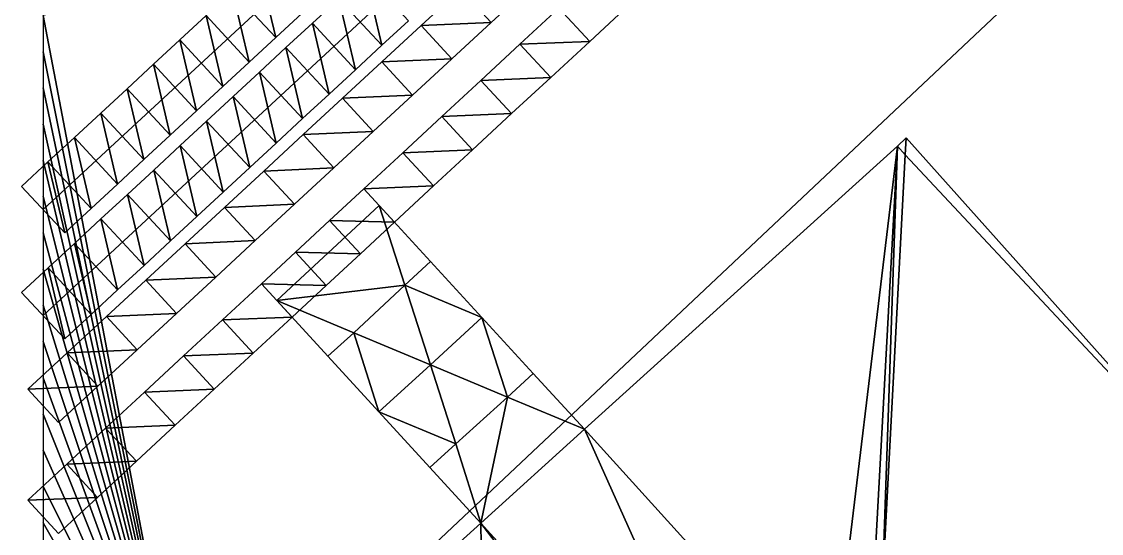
# Model space of a CAD drawing. Header units: metres. Extents: x -1103 to 901, y -902 to 905.
# Drawn here: x -1101.2 to -1041.6, y -602.6 to -574.3 of the extents above; entities that cross this region are included whole.
import ezdxf

# ---------------------------------------------------------------- set-up
doc = ezdxf.new("R2010")
doc.units = ezdxf.units.M
for name, color, linetype in [('OSM_BRIDGES', 6, 'CONTINUOUS'), ('OSM_BUILDING_FOOTPRINTS', 7, 'CONTINUOUS'), ('OSM_BUILDING_ROOFS', 1, 'CONTINUOUS'), ('OSM_BUILDING_WALLS', 8, 'CONTINUOUS'), ('OSM_PLATFORMS', 40, 'CONTINUOUS'), ('OSM_PLAZA', 41, 'CONTINUOUS'), ('OSM_RAIL_AXES', 6, 'CONTINUOUS'), ('OSM_RAIL_SURFACE', 7, 'CONTINUOUS'), ('OSM_TERRAIN', 3, 'CONTINUOUS')]:
    doc.layers.add(name, color=color, linetype=linetype)

msp = doc.modelspace()

# ---------------------------------------------------------------- linework, layer by layer
at = {"layer": 'OSM_BRIDGES'}
for points in [[(-1088.09, -571.305, 11.26), (-1087.168, -575.22, 11.256), (-1089.545, -572.652, 11.256)], [(-1088.09, -571.305, 11.26), (-1085.712, -573.873, 11.26), (-1087.168, -575.22, 11.256)], [(-1082.224, -571.722, 11.259), (-1081.305, -575.641, 11.254), (-1083.683, -573.073, 11.254)], [(-1082.224, -571.722, 11.259), (-1079.846, -574.289, 11.259), (-1081.305, -575.641, 11.254)], [(-1089.545, -572.652, 11.256), (-1088.623, -576.568, 11.252), (-1091.001, -574, 11.252)], [(-1089.545, -572.652, 11.256), (-1087.168, -575.22, 11.256), (-1088.623, -576.568, 11.252)], [(-1083.683, -573.073, 12.354), (-1083.683, -573.073, 11.254), (-1085.142, -574.424, 11.248)], [(-1083.683, -573.073, 12.354), (-1085.142, -574.424, 11.248), (-1085.142, -574.424, 12.348)], [(-1083.683, -573.073, 11.254), (-1082.764, -576.992, 11.248), (-1085.142, -574.424, 11.248)], [(-1083.683, -573.073, 11.254), (-1081.305, -575.641, 11.254), (-1082.764, -576.992, 11.248)], [(-1091.001, -574, 12.352), (-1091.001, -574, 11.252), (-1092.456, -575.348, 11.248)], [(-1091.001, -574, 12.352), (-1092.456, -575.348, 11.248), (-1092.456, -575.348, 12.348)], [(-1091.001, -574, 11.252), (-1090.078, -577.916, 11.248), (-1092.456, -575.348, 11.248)], [(-1091.001, -574, 11.252), (-1088.623, -576.568, 11.252), (-1090.078, -577.916, 11.248)], [(-1085.712, -573.873, 12.36), (-1087.168, -575.22, 12.356), (-1087.168, -575.22, 11.256)], [(-1085.712, -573.873, 12.36), (-1087.168, -575.22, 11.256), (-1085.712, -573.873, 11.26)], [(-1079.846, -574.289, 12.359), (-1081.305, -575.641, 12.354), (-1081.305, -575.641, 11.254)], [(-1079.846, -574.289, 12.359), (-1081.305, -575.641, 11.254), (-1079.846, -574.289, 11.259)], [(-1085.142, -574.424, 12.348), (-1085.142, -574.424, 11.248), (-1086.601, -575.775, 11.243)], [(-1085.142, -574.424, 12.348), (-1086.601, -575.775, 11.243), (-1086.601, -575.775, 12.343)], [(-1085.142, -574.424, 11.248), (-1084.223, -578.343, 11.243), (-1086.601, -575.775, 11.243)], [(-1085.142, -574.424, 11.248), (-1082.764, -576.992, 11.248), (-1084.223, -578.343, 11.243)], [(-1092.456, -575.348, 12.348), (-1092.456, -575.348, 11.248), (-1093.912, -576.695, 11.243)], [(-1092.456, -575.348, 12.348), (-1093.912, -576.695, 11.243), (-1093.912, -576.695, 12.343)], [(-1092.456, -575.348, 11.248), (-1091.534, -579.263, 11.243), (-1093.912, -576.695, 11.243)], [(-1092.456, -575.348, 11.248), (-1090.078, -577.916, 11.248), (-1091.534, -579.263, 11.243)], [(-1087.168, -575.22, 12.356), (-1088.623, -576.568, 12.352), (-1088.623, -576.568, 11.252)], [(-1087.168, -575.22, 12.356), (-1088.623, -576.568, 11.252), (-1087.168, -575.22, 11.256)], [(-1086.601, -575.775, 12.343), (-1086.601, -575.775, 11.243), (-1088.06, -577.126, 11.237)], [(-1086.601, -575.775, 12.343), (-1088.06, -577.126, 11.237), (-1088.06, -577.126, 12.337)], [(-1086.601, -575.775, 11.243), (-1085.681, -579.694, 11.237), (-1088.06, -577.126, 11.237)], [(-1086.601, -575.775, 11.243), (-1084.223, -578.343, 11.243), (-1085.681, -579.694, 11.237)], [(-1081.305, -575.641, 12.354), (-1082.764, -576.992, 12.348), (-1082.764, -576.992, 11.248)], [(-1081.305, -575.641, 12.354), (-1082.764, -576.992, 11.248), (-1081.305, -575.641, 11.254)], [(-1093.912, -576.695, 12.343), (-1093.912, -576.695, 11.243), (-1095.367, -578.043, 11.239)], [(-1093.912, -576.695, 12.343), (-1095.367, -578.043, 11.239), (-1095.367, -578.043, 12.339)], [(-1093.912, -576.695, 11.243), (-1092.989, -580.611, 11.239), (-1095.367, -578.043, 11.239)], [(-1093.912, -576.695, 11.243), (-1091.534, -579.263, 11.243), (-1092.989, -580.611, 11.239)], [(-1088.623, -576.568, 12.352), (-1090.078, -577.916, 12.348), (-1090.078, -577.916, 11.248)], [(-1088.623, -576.568, 12.352), (-1090.078, -577.916, 11.248), (-1088.623, -576.568, 11.252)], [(-1088.06, -577.126, 12.337), (-1088.06, -577.126, 11.237), (-1089.519, -578.477, 11.232)], [(-1088.06, -577.126, 12.337), (-1089.519, -578.477, 11.232), (-1089.519, -578.477, 12.332)], [(-1088.06, -577.126, 11.237), (-1087.14, -581.045, 11.232), (-1089.519, -578.477, 11.232)], [(-1088.06, -577.126, 11.237), (-1085.681, -579.694, 11.237), (-1087.14, -581.045, 11.232)], [(-1082.764, -576.992, 12.348), (-1084.223, -578.343, 12.343), (-1084.223, -578.343, 11.243)], [(-1082.764, -576.992, 12.348), (-1084.223, -578.343, 11.243), (-1082.764, -576.992, 11.248)], [(-1090.078, -577.916, 12.348), (-1091.534, -579.263, 12.343), (-1091.534, -579.263, 11.243)], [(-1090.078, -577.916, 12.348), (-1091.534, -579.263, 11.243), (-1090.078, -577.916, 11.248)], [(-1095.367, -578.043, 12.339), (-1095.367, -578.043, 11.239), (-1096.823, -579.391, 11.235)], [(-1095.367, -578.043, 12.339), (-1096.823, -579.391, 11.235), (-1096.823, -579.391, 12.335)], [(-1095.367, -578.043, 11.239), (-1094.445, -581.959, 11.235), (-1096.823, -579.391, 11.235)], [(-1095.367, -578.043, 11.239), (-1092.989, -580.611, 11.239), (-1094.445, -581.959, 11.235)], [(-1089.519, -578.477, 12.332), (-1089.519, -578.477, 11.232), (-1090.977, -579.828, 11.227)], [(-1089.519, -578.477, 12.332), (-1090.977, -579.828, 11.227), (-1090.977, -579.828, 12.327)], [(-1089.519, -578.477, 11.232), (-1088.599, -582.396, 11.227), (-1090.977, -579.828, 11.227)], [(-1089.519, -578.477, 11.232), (-1087.14, -581.045, 11.232), (-1088.599, -582.396, 11.227)], [(-1084.223, -578.343, 12.343), (-1085.681, -579.694, 12.337), (-1085.681, -579.694, 11.237)], [(-1084.223, -578.343, 12.343), (-1085.681, -579.694, 11.237), (-1084.223, -578.343, 11.243)], [(-1096.823, -579.391, 12.335), (-1096.823, -579.391, 11.235), (-1098.278, -580.738, 11.231)], [(-1096.823, -579.391, 12.335), (-1098.278, -580.738, 11.231), (-1098.278, -580.738, 12.331)], [(-1096.823, -579.391, 11.235), (-1095.9, -583.306, 11.231), (-1098.278, -580.738, 11.231)], [(-1096.823, -579.391, 11.235), (-1094.445, -581.959, 11.235), (-1095.9, -583.306, 11.231)], [(-1091.534, -579.263, 12.343), (-1092.989, -580.611, 12.339), (-1092.989, -580.611, 11.239)], [(-1091.534, -579.263, 12.343), (-1092.989, -580.611, 11.239), (-1091.534, -579.263, 11.243)], [(-1085.681, -579.694, 12.337), (-1087.14, -581.045, 12.332), (-1087.14, -581.045, 11.232)], [(-1085.681, -579.694, 12.337), (-1087.14, -581.045, 11.232), (-1085.681, -579.694, 11.237)], [(-1090.977, -579.828, 12.327), (-1090.977, -579.828, 11.227), (-1092.436, -581.179, 11.221)], [(-1090.977, -579.828, 12.327), (-1092.436, -581.179, 11.221), (-1092.436, -581.179, 12.321)], [(-1090.977, -579.828, 11.227), (-1090.058, -583.747, 11.221), (-1092.436, -581.179, 11.221)], [(-1090.977, -579.828, 11.227), (-1088.599, -582.396, 11.227), (-1090.058, -583.747, 11.221)], [(-1098.278, -580.738, 12.331), (-1098.278, -580.738, 11.231), (-1099.734, -582.086, 11.226)], [(-1098.278, -580.738, 12.331), (-1099.734, -582.086, 11.226), (-1099.734, -582.086, 12.326)], [(-1098.278, -580.738, 11.231), (-1097.356, -584.654, 11.226), (-1099.734, -582.086, 11.226)], [(-1098.278, -580.738, 11.231), (-1095.9, -583.306, 11.231), (-1097.356, -584.654, 11.226)], [(-1092.989, -580.611, 12.339), (-1094.445, -581.959, 12.335), (-1094.445, -581.959, 11.235)], [(-1092.989, -580.611, 12.339), (-1094.445, -581.959, 11.235), (-1092.989, -580.611, 11.239)], [(-1092.436, -581.179, 12.321), (-1092.436, -581.179, 11.221), (-1093.895, -582.53, 11.216)], [(-1092.436, -581.179, 12.321), (-1093.895, -582.53, 11.216), (-1093.895, -582.53, 12.316)], [(-1092.436, -581.179, 11.221), (-1091.517, -585.098, 11.216), (-1093.895, -582.53, 11.216)], [(-1092.436, -581.179, 11.221), (-1090.058, -583.747, 11.221), (-1091.517, -585.098, 11.216)], [(-1087.14, -581.045, 12.332), (-1088.599, -582.396, 12.327), (-1088.599, -582.396, 11.227)], [(-1087.14, -581.045, 12.332), (-1088.599, -582.396, 11.227), (-1087.14, -581.045, 11.232)], [(-1099.734, -582.086, 12.326), (-1099.734, -582.086, 11.226), (-1101.189, -583.434, 11.222)], [(-1099.734, -582.086, 12.326), (-1101.189, -583.434, 11.222), (-1101.189, -583.434, 12.322)], [(-1099.734, -582.086, 11.226), (-1098.811, -586.002, 11.222), (-1101.189, -583.434, 11.222)], [(-1099.734, -582.086, 11.226), (-1097.356, -584.654, 11.226), (-1098.811, -586.002, 11.222)], [(-1094.445, -581.959, 12.335), (-1095.9, -583.306, 12.331), (-1095.9, -583.306, 11.231)], [(-1094.445, -581.959, 12.335), (-1095.9, -583.306, 11.231), (-1094.445, -581.959, 11.235)], [(-1093.895, -582.53, 12.316), (-1093.895, -582.53, 11.216), (-1095.354, -583.881, 11.211)], [(-1093.895, -582.53, 12.316), (-1095.354, -583.881, 11.211), (-1095.354, -583.881, 12.311)], [(-1093.895, -582.53, 11.216), (-1092.976, -586.449, 11.211), (-1095.354, -583.881, 11.211)], [(-1093.895, -582.53, 11.216), (-1091.517, -585.098, 11.216), (-1092.976, -586.449, 11.211)], [(-1088.599, -582.396, 12.327), (-1090.058, -583.747, 12.321), (-1090.058, -583.747, 11.221)], [(-1088.599, -582.396, 12.327), (-1090.058, -583.747, 11.221), (-1088.599, -582.396, 11.227)], [(-1095.9, -583.306, 12.331), (-1097.356, -584.654, 12.326), (-1097.356, -584.654, 11.226)], [(-1095.9, -583.306, 12.331), (-1097.356, -584.654, 11.226), (-1095.9, -583.306, 11.231)], [(-1095.354, -583.881, 12.311), (-1095.354, -583.881, 11.211), (-1096.813, -585.233, 11.205)], [(-1095.354, -583.881, 12.311), (-1096.813, -585.233, 11.205), (-1096.813, -585.233, 12.305)], [(-1095.354, -583.881, 11.211), (-1094.434, -587.8, 11.205), (-1096.813, -585.233, 11.205)], [(-1095.354, -583.881, 11.211), (-1092.976, -586.449, 11.211), (-1094.434, -587.8, 11.205)], [(-1090.058, -583.747, 12.321), (-1091.517, -585.098, 12.316), (-1091.517, -585.098, 11.216)], [(-1090.058, -583.747, 12.321), (-1091.517, -585.098, 11.216), (-1090.058, -583.747, 11.221)], [(-1097.356, -584.654, 12.326), (-1098.811, -586.002, 12.322), (-1098.811, -586.002, 11.222)], [(-1097.356, -584.654, 12.326), (-1098.811, -586.002, 11.222), (-1097.356, -584.654, 11.226)], [(-1091.517, -585.098, 12.316), (-1092.976, -586.449, 12.311), (-1092.976, -586.449, 11.211)], [(-1091.517, -585.098, 12.316), (-1092.976, -586.449, 11.211), (-1091.517, -585.098, 11.216)], [(-1096.813, -585.233, 12.305), (-1096.813, -585.233, 11.205), (-1098.271, -586.584, 11.2)], [(-1096.813, -585.233, 12.305), (-1098.271, -586.584, 11.2), (-1098.271, -586.584, 12.3)], [(-1096.813, -585.233, 11.205), (-1095.893, -589.151, 11.2), (-1098.271, -586.584, 11.2)], [(-1096.813, -585.233, 11.205), (-1094.434, -587.8, 11.205), (-1095.893, -589.151, 11.2)], [(-1098.271, -586.584, 12.3), (-1098.271, -586.584, 11.2), (-1099.73, -587.935, 11.195)], [(-1098.271, -586.584, 12.3), (-1099.73, -587.935, 11.195), (-1099.73, -587.935, 12.295)], [(-1098.271, -586.584, 11.2), (-1097.352, -590.503, 11.195), (-1099.73, -587.935, 11.195)], [(-1098.271, -586.584, 11.2), (-1095.893, -589.151, 11.2), (-1097.352, -590.503, 11.195)], [(-1092.976, -586.449, 12.311), (-1094.434, -587.8, 12.305), (-1094.434, -587.8, 11.205)], [(-1092.976, -586.449, 12.311), (-1094.434, -587.8, 11.205), (-1092.976, -586.449, 11.211)], [(-1099.73, -587.935, 12.295), (-1099.73, -587.935, 11.195), (-1101.189, -589.286, 11.189)], [(-1099.73, -587.935, 12.295), (-1101.189, -589.286, 11.189), (-1101.189, -589.286, 12.289)], [(-1099.73, -587.935, 11.195), (-1098.811, -591.854, 11.189), (-1101.189, -589.286, 11.189)], [(-1099.73, -587.935, 11.195), (-1097.352, -590.503, 11.195), (-1098.811, -591.854, 11.189)], [(-1094.434, -587.8, 12.305), (-1095.893, -589.151, 12.3), (-1095.893, -589.151, 11.2)], [(-1094.434, -587.8, 12.305), (-1095.893, -589.151, 11.2), (-1094.434, -587.8, 11.205)], [(-1095.893, -589.151, 12.3), (-1097.352, -590.503, 12.295), (-1097.352, -590.503, 11.195)], [(-1095.893, -589.151, 12.3), (-1097.352, -590.503, 11.195), (-1095.893, -589.151, 11.2)], [(-1097.352, -590.503, 12.295), (-1098.811, -591.854, 12.289), (-1098.811, -591.854, 11.189)], [(-1097.352, -590.503, 12.295), (-1098.811, -591.854, 11.189), (-1097.352, -590.503, 11.195)]]:
    msp.add_3dface(points, dxfattribs=at)
at = {"layer": 'OSM_BUILDING_FOOTPRINTS'}
msp.add_polyline3d([(-1036.042, -632.385, 10.942), (-1036.33, -610.599, 10.942), (-1032.527, -602.968, 10.942), (-1052.38, -580.762, 10.942), (-1052.866, -581.205, 10.942), (-1070.132, -596.843, 10.942), (-1075.846, -602.018, 10.942), (-1100, -623.894, 10.942), (-1100, -668.084, 10.942), (-1099.577, -668.55, 10.942), (-1076.431, -669.091, 10.942)], close=True, dxfattribs=at)
at = {"layer": 'OSM_BUILDING_ROOFS'}
for points in [[(-1052.38, -580.762, 31.942), (-1052.866, -581.205, 31.942), (-1052.427, -581.688, 32.047)], [(-1052.427, -581.688, 32.047), (-1032.527, -602.968, 31.942), (-1052.38, -580.762, 31.942)], [(-1052.866, -581.205, 31.942), (-1070.132, -596.843, 31.942), (-1056.549, -611.84, 35.226)], [(-1052.866, -581.205, 31.942), (-1056.549, -611.84, 35.226), (-1054.228, -606.511, 34.838)], [(-1052.866, -581.205, 31.942), (-1054.228, -606.511, 34.838), (-1053.699, -605.813, 34.812)], [(-1052.866, -581.205, 31.942), (-1053.699, -605.813, 34.812), (-1052.427, -581.688, 32.047)], [(-1052.427, -581.688, 32.047), (-1053.699, -605.813, 34.812), (-1032.527, -602.968, 31.942)], [(-1070.132, -596.843, 31.942), (-1075.846, -602.018, 31.942), (-1059.927, -619.595, 35.791)], [(-1070.132, -596.843, 31.942), (-1059.927, -619.595, 35.791), (-1056.549, -611.84, 35.226)], [(-1075.846, -602.018, 31.942), (-1100, -623.894, 31.942), (-1075.36, -634.822, 35.942)], [(-1075.846, -602.018, 31.942), (-1075.36, -634.822, 35.942), (-1060.81, -621.621, 35.939)], [(-1075.846, -602.018, 31.942), (-1060.81, -621.621, 35.939), (-1059.927, -619.595, 35.791)]]:
    msp.add_3dface(points, dxfattribs=at)
at = {"layer": 'OSM_BUILDING_WALLS'}
for points in [[(-1052.38, -580.762, 10.942), (-1052.866, -581.205, 10.942), (-1052.866, -581.205, 31.942)], [(-1052.38, -580.762, 10.942), (-1052.866, -581.205, 31.942), (-1052.38, -580.762, 31.942)], [(-1032.527, -602.968, 10.942), (-1052.38, -580.762, 10.942), (-1052.38, -580.762, 31.942)], [(-1032.527, -602.968, 10.942), (-1052.38, -580.762, 31.942), (-1032.527, -602.968, 31.942)], [(-1052.866, -581.205, 10.942), (-1070.132, -596.843, 10.942), (-1070.132, -596.843, 31.942)], [(-1052.866, -581.205, 10.942), (-1070.132, -596.843, 31.942), (-1052.866, -581.205, 31.942)], [(-1070.132, -596.843, 10.942), (-1075.846, -602.018, 10.942), (-1075.846, -602.018, 31.942)], [(-1070.132, -596.843, 10.942), (-1075.846, -602.018, 31.942), (-1070.132, -596.843, 31.942)], [(-1075.846, -602.018, 10.942), (-1100, -623.894, 10.942), (-1100, -623.894, 31.942)], [(-1075.846, -602.018, 10.942), (-1100, -623.894, 31.942), (-1075.846, -602.018, 31.942)]]:
    msp.add_3dface(points, dxfattribs=at)
at = {"layer": 'OSM_PLATFORMS'}
for points in [[(-1079.144, -574.557, 13.935), (-1075.276, -574.385, 13.942), (-1076.974, -572.55, 13.942)], [(-1079.144, -574.557, 12.735), (-1079.144, -574.557, 13.935), (-1076.974, -572.55, 13.942)], [(-1079.144, -574.557, 12.735), (-1076.974, -572.55, 13.942), (-1076.974, -572.55, 12.742)], [(-1076.974, -572.55, 13.942), (-1075.276, -574.385, 13.942), (-1073.106, -572.378, 13.948)], [(-1075.276, -574.385, 12.742), (-1073.106, -572.378, 12.748), (-1073.106, -572.378, 13.948)], [(-1075.276, -574.385, 12.742), (-1073.106, -572.378, 13.948), (-1075.276, -574.385, 13.942)], [(-1069.841, -575.428, 13.952), (-1071.54, -573.594, 13.952), (-1073.694, -575.59, 13.945)], [(-1071.54, -573.594, 12.752), (-1073.694, -575.59, 12.745), (-1073.694, -575.59, 13.945)], [(-1071.54, -573.594, 12.752), (-1073.694, -575.59, 13.945), (-1071.54, -573.594, 13.952)], [(-1067.686, -573.432, 13.959), (-1071.54, -573.594, 13.952), (-1069.841, -575.428, 13.952)], [(-1067.686, -573.432, 12.759), (-1067.686, -573.432, 13.959), (-1069.841, -575.428, 13.952)], [(-1067.686, -573.432, 12.759), (-1069.841, -575.428, 13.952), (-1069.841, -575.428, 12.752)], [(-1081.314, -576.564, 13.928), (-1077.447, -576.392, 13.935), (-1079.144, -574.557, 13.935)], [(-1081.314, -576.564, 12.728), (-1081.314, -576.564, 13.928), (-1079.144, -574.557, 13.935)], [(-1081.314, -576.564, 12.728), (-1079.144, -574.557, 13.935), (-1079.144, -574.557, 12.735)], [(-1079.144, -574.557, 13.935), (-1077.447, -576.392, 13.935), (-1075.276, -574.385, 13.942)], [(-1077.447, -576.392, 12.735), (-1075.276, -574.385, 12.742), (-1075.276, -574.385, 13.942)], [(-1077.447, -576.392, 12.735), (-1075.276, -574.385, 13.942), (-1077.447, -576.392, 13.935)], [(-1069.841, -575.428, 13.952), (-1073.694, -575.59, 13.945), (-1071.995, -577.423, 13.945)], [(-1069.841, -575.428, 12.752), (-1069.841, -575.428, 13.952), (-1071.995, -577.423, 13.945)], [(-1069.841, -575.428, 12.752), (-1071.995, -577.423, 13.945), (-1071.995, -577.423, 12.745)], [(-1071.995, -577.423, 13.945), (-1073.694, -575.59, 13.945), (-1075.848, -577.585, 13.938)], [(-1073.694, -575.59, 12.745), (-1075.848, -577.585, 12.738), (-1075.848, -577.585, 13.938)], [(-1073.694, -575.59, 12.745), (-1075.848, -577.585, 13.938), (-1073.694, -575.59, 13.945)], [(-1083.485, -578.572, 13.921), (-1079.617, -578.4, 13.928), (-1081.314, -576.564, 13.928)], [(-1083.485, -578.572, 12.721), (-1083.485, -578.572, 13.921), (-1081.314, -576.564, 13.928)], [(-1083.485, -578.572, 12.721), (-1081.314, -576.564, 13.928), (-1081.314, -576.564, 12.728)], [(-1081.314, -576.564, 13.928), (-1079.617, -578.4, 13.928), (-1077.447, -576.392, 13.935)], [(-1079.617, -578.4, 12.728), (-1077.447, -576.392, 12.735), (-1077.447, -576.392, 13.935)], [(-1079.617, -578.4, 12.728), (-1077.447, -576.392, 13.935), (-1079.617, -578.4, 13.928)], [(-1074.149, -579.419, 13.938), (-1075.848, -577.585, 13.938), (-1078.003, -579.581, 13.931)], [(-1075.848, -577.585, 12.738), (-1078.003, -579.581, 12.731), (-1078.003, -579.581, 13.931)], [(-1075.848, -577.585, 12.738), (-1078.003, -579.581, 13.931), (-1075.848, -577.585, 13.938)], [(-1071.995, -577.423, 13.945), (-1075.848, -577.585, 13.938), (-1074.149, -579.419, 13.938)], [(-1071.995, -577.423, 12.745), (-1071.995, -577.423, 13.945), (-1074.149, -579.419, 13.938)], [(-1071.995, -577.423, 12.745), (-1074.149, -579.419, 13.938), (-1074.149, -579.419, 12.738)], [(-1083.485, -578.572, 13.921), (-1081.788, -580.407, 13.921), (-1079.617, -578.4, 13.928)], [(-1081.788, -580.407, 12.721), (-1079.617, -578.4, 12.728), (-1079.617, -578.4, 13.928)], [(-1081.788, -580.407, 12.721), (-1079.617, -578.4, 13.928), (-1081.788, -580.407, 13.921)], [(-1085.655, -580.579, 13.914), (-1081.788, -580.407, 13.921), (-1083.485, -578.572, 13.921)], [(-1085.655, -580.579, 12.714), (-1085.655, -580.579, 13.914), (-1083.485, -578.572, 13.921)], [(-1085.655, -580.579, 12.714), (-1083.485, -578.572, 13.921), (-1083.485, -578.572, 12.721)], [(-1076.304, -581.415, 13.931), (-1078.003, -579.581, 13.931), (-1080.157, -581.577, 13.925)], [(-1078.003, -579.581, 12.731), (-1080.157, -581.577, 12.725), (-1080.157, -581.577, 13.925)], [(-1078.003, -579.581, 12.731), (-1080.157, -581.577, 13.925), (-1078.003, -579.581, 13.931)], [(-1074.149, -579.419, 13.938), (-1078.003, -579.581, 13.931), (-1076.304, -581.415, 13.931)], [(-1074.149, -579.419, 12.738), (-1074.149, -579.419, 13.938), (-1076.304, -581.415, 13.931)], [(-1074.149, -579.419, 12.738), (-1076.304, -581.415, 13.931), (-1076.304, -581.415, 12.731)], [(-1087.826, -582.586, 13.907), (-1083.958, -582.414, 13.914), (-1085.655, -580.579, 13.914)], [(-1087.826, -582.586, 12.707), (-1087.826, -582.586, 13.907), (-1085.655, -580.579, 13.914)], [(-1087.826, -582.586, 12.707), (-1085.655, -580.579, 13.914), (-1085.655, -580.579, 12.714)], [(-1085.655, -580.579, 13.914), (-1083.958, -582.414, 13.914), (-1081.788, -580.407, 13.921)], [(-1083.958, -582.414, 12.714), (-1081.788, -580.407, 12.721), (-1081.788, -580.407, 13.921)], [(-1083.958, -582.414, 12.714), (-1081.788, -580.407, 13.921), (-1083.958, -582.414, 13.914)], [(-1076.304, -581.415, 13.931), (-1080.157, -581.577, 13.925), (-1078.458, -583.411, 13.925)], [(-1076.304, -581.415, 12.731), (-1076.304, -581.415, 13.931), (-1078.458, -583.411, 13.925)], [(-1076.304, -581.415, 12.731), (-1078.458, -583.411, 13.925), (-1078.458, -583.411, 12.725)], [(-1078.458, -583.411, 13.925), (-1080.157, -581.577, 13.925), (-1082.312, -583.573, 13.918)], [(-1080.157, -581.577, 12.725), (-1082.312, -583.573, 12.718), (-1082.312, -583.573, 13.918)], [(-1080.157, -581.577, 12.725), (-1082.312, -583.573, 13.918), (-1080.157, -581.577, 13.925)], [(-1089.996, -584.594, 13.9), (-1086.128, -584.422, 13.907), (-1087.826, -582.586, 13.907)], [(-1089.996, -584.594, 12.7), (-1089.996, -584.594, 13.9), (-1087.826, -582.586, 13.907)], [(-1089.996, -584.594, 12.7), (-1087.826, -582.586, 13.907), (-1087.826, -582.586, 12.707)], [(-1087.826, -582.586, 13.907), (-1086.128, -584.422, 13.907), (-1083.958, -582.414, 13.914)], [(-1086.128, -584.422, 12.707), (-1083.958, -582.414, 12.714), (-1083.958, -582.414, 13.914)], [(-1086.128, -584.422, 12.707), (-1083.958, -582.414, 13.914), (-1086.128, -584.422, 13.907)], [(-1080.612, -585.407, 13.918), (-1082.312, -583.573, 13.918), (-1084.195, -585.321, 13.912)], [(-1082.312, -583.573, 12.718), (-1084.195, -585.321, 12.712), (-1084.195, -585.321, 13.912)], [(-1082.312, -583.573, 12.718), (-1084.195, -585.321, 13.912), (-1082.312, -583.573, 13.918)], [(-1078.458, -583.411, 13.925), (-1082.312, -583.573, 13.918), (-1080.612, -585.407, 13.918)], [(-1078.458, -583.411, 12.725), (-1078.458, -583.411, 13.925), (-1080.612, -585.407, 13.918)], [(-1078.458, -583.411, 12.725), (-1080.612, -585.407, 13.918), (-1080.612, -585.407, 12.718)], [(-1089.996, -584.594, 13.9), (-1088.299, -586.429, 13.9), (-1086.128, -584.422, 13.907)], [(-1088.299, -586.429, 12.7), (-1086.128, -584.422, 12.707), (-1086.128, -584.422, 13.907)], [(-1088.299, -586.429, 12.7), (-1086.128, -584.422, 13.907), (-1088.299, -586.429, 13.9)], [(-1092.167, -586.601, 13.893), (-1088.299, -586.429, 13.9), (-1089.996, -584.594, 13.9)], [(-1092.167, -586.601, 12.693), (-1092.167, -586.601, 13.893), (-1089.996, -584.594, 13.9)], [(-1092.167, -586.601, 12.693), (-1089.996, -584.594, 13.9), (-1089.996, -584.594, 12.7)], [(-1082.494, -587.153, 13.912), (-1084.195, -585.321, 13.912), (-1086.078, -587.068, 13.906)], [(-1084.195, -585.321, 12.712), (-1086.078, -587.068, 12.706), (-1086.078, -587.068, 13.906)], [(-1084.195, -585.321, 12.712), (-1086.078, -587.068, 13.906), (-1084.195, -585.321, 13.912)], [(-1080.612, -585.407, 13.918), (-1084.195, -585.321, 13.912), (-1082.494, -587.153, 13.912)], [(-1080.612, -585.407, 12.718), (-1080.612, -585.407, 13.918), (-1082.494, -587.153, 13.912)], [(-1080.612, -585.407, 12.718), (-1082.494, -587.153, 13.912), (-1082.494, -587.153, 12.712)], [(-1094.337, -588.609, 13.886), (-1090.469, -588.437, 13.893), (-1092.167, -586.601, 13.893)], [(-1094.337, -588.609, 12.686), (-1094.337, -588.609, 13.886), (-1092.167, -586.601, 13.893)], [(-1094.337, -588.609, 12.686), (-1092.167, -586.601, 13.893), (-1092.167, -586.601, 12.693)], [(-1092.167, -586.601, 13.893), (-1090.469, -588.437, 13.893), (-1088.299, -586.429, 13.9)], [(-1090.469, -588.437, 12.693), (-1088.299, -586.429, 12.7), (-1088.299, -586.429, 13.9)], [(-1090.469, -588.437, 12.693), (-1088.299, -586.429, 13.9), (-1090.469, -588.437, 13.893)], [(-1084.377, -588.901, 13.906), (-1086.078, -587.068, 13.906), (-1087.96, -588.815, 13.9)], [(-1086.078, -587.068, 12.706), (-1087.96, -588.815, 12.7), (-1087.96, -588.815, 13.9)], [(-1086.078, -587.068, 12.706), (-1087.96, -588.815, 13.9), (-1086.078, -587.068, 13.906)], [(-1082.494, -587.153, 13.912), (-1086.078, -587.068, 13.906), (-1084.377, -588.901, 13.906)], [(-1082.494, -587.153, 12.712), (-1082.494, -587.153, 13.912), (-1084.377, -588.901, 13.906)], [(-1082.494, -587.153, 12.712), (-1084.377, -588.901, 13.906), (-1084.377, -588.901, 12.706)], [(-1096.508, -590.616, 13.879), (-1092.64, -590.444, 13.886), (-1094.337, -588.609, 13.886)], [(-1096.508, -590.616, 12.679), (-1096.508, -590.616, 13.879), (-1094.337, -588.609, 13.886)], [(-1096.508, -590.616, 12.679), (-1094.337, -588.609, 13.886), (-1094.337, -588.609, 12.686)], [(-1094.337, -588.609, 13.886), (-1092.64, -590.444, 13.886), (-1090.469, -588.437, 13.893)], [(-1092.64, -590.444, 12.686), (-1090.469, -588.437, 12.693), (-1090.469, -588.437, 13.893)], [(-1092.64, -590.444, 12.686), (-1090.469, -588.437, 13.893), (-1092.64, -590.444, 13.886)], [(-1086.26, -590.649, 13.9), (-1087.96, -588.815, 13.9), (-1090.108, -590.805, 13.893)], [(-1087.96, -588.815, 12.7), (-1090.108, -590.805, 12.693), (-1090.108, -590.805, 13.893)], [(-1087.96, -588.815, 12.7), (-1090.108, -590.805, 13.893), (-1087.96, -588.815, 13.9)], [(-1084.377, -588.901, 13.906), (-1087.96, -588.815, 13.9), (-1086.26, -590.649, 13.9)], [(-1084.377, -588.901, 12.706), (-1084.377, -588.901, 13.906), (-1086.26, -590.649, 13.9)], [(-1084.377, -588.901, 12.706), (-1086.26, -590.649, 13.9), (-1086.26, -590.649, 12.7)], [(-1096.508, -590.616, 13.879), (-1094.81, -592.451, 13.879), (-1092.64, -590.444, 13.886)], [(-1094.81, -592.451, 12.679), (-1092.64, -590.444, 12.686), (-1092.64, -590.444, 13.886)], [(-1094.81, -592.451, 12.679), (-1092.64, -590.444, 13.886), (-1094.81, -592.451, 13.879)], [(-1098.678, -592.623, 13.847), (-1094.81, -592.451, 13.879), (-1096.508, -590.616, 13.879)], [(-1098.678, -592.623, 12.647), (-1098.678, -592.623, 13.847), (-1096.508, -590.616, 13.879)], [(-1098.678, -592.623, 12.647), (-1096.508, -590.616, 13.879), (-1096.508, -590.616, 12.679)], [(-1088.409, -592.639, 13.893), (-1090.108, -590.805, 13.893), (-1092.256, -592.795, 13.886)], [(-1090.108, -590.805, 12.693), (-1092.256, -592.795, 12.686), (-1092.256, -592.795, 13.886)], [(-1090.108, -590.805, 12.693), (-1092.256, -592.795, 13.886), (-1090.108, -590.805, 13.893)], [(-1086.26, -590.649, 13.9), (-1090.108, -590.805, 13.893), (-1088.409, -592.639, 13.893)], [(-1086.26, -590.649, 12.7), (-1086.26, -590.649, 13.9), (-1088.409, -592.639, 13.893)], [(-1086.26, -590.649, 12.7), (-1088.409, -592.639, 13.893), (-1088.409, -592.639, 12.693)], [(-1100.849, -594.631, 13.818), (-1096.981, -594.459, 13.847), (-1098.678, -592.623, 13.847)], [(-1100.849, -594.631, 12.618), (-1100.849, -594.631, 13.818), (-1098.678, -592.623, 13.847)], [(-1100.849, -594.631, 12.618), (-1098.678, -592.623, 13.847), (-1098.678, -592.623, 12.647)], [(-1098.678, -592.623, 13.847), (-1096.981, -594.459, 13.847), (-1094.81, -592.451, 13.879)], [(-1096.981, -594.459, 12.647), (-1094.81, -592.451, 12.679), (-1094.81, -592.451, 13.879)], [(-1096.981, -594.459, 12.647), (-1094.81, -592.451, 13.879), (-1096.981, -594.459, 13.847)], [(-1090.557, -594.629, 13.886), (-1092.256, -592.795, 13.886), (-1094.405, -594.786, 13.879)], [(-1092.256, -592.795, 12.686), (-1094.405, -594.786, 12.679), (-1094.405, -594.786, 13.879)], [(-1092.256, -592.795, 12.686), (-1094.405, -594.786, 13.879), (-1092.256, -592.795, 13.886)], [(-1088.409, -592.639, 13.893), (-1092.256, -592.795, 13.886), (-1090.557, -594.629, 13.886)], [(-1088.409, -592.639, 12.693), (-1088.409, -592.639, 13.893), (-1090.557, -594.629, 13.886)], [(-1088.409, -592.639, 12.693), (-1090.557, -594.629, 13.886), (-1090.557, -594.629, 12.686)], [(-1100.849, -594.631, 13.818), (-1099.151, -596.466, 13.818), (-1096.981, -594.459, 13.847)], [(-1099.151, -596.466, 12.618), (-1096.981, -594.459, 12.647), (-1096.981, -594.459, 13.847)], [(-1099.151, -596.466, 12.618), (-1096.981, -594.459, 13.847), (-1099.151, -596.466, 13.818)], [(-1090.557, -594.629, 13.886), (-1094.405, -594.786, 13.879), (-1092.706, -596.62, 13.879)], [(-1090.557, -594.629, 12.686), (-1090.557, -594.629, 13.886), (-1092.706, -596.62, 13.879)], [(-1090.557, -594.629, 12.686), (-1092.706, -596.62, 13.879), (-1092.706, -596.62, 12.679)], [(-1092.706, -596.62, 13.879), (-1094.405, -594.786, 13.879), (-1096.553, -596.776, 13.868)], [(-1094.405, -594.786, 12.679), (-1096.553, -596.776, 12.668), (-1096.553, -596.776, 13.868)], [(-1094.405, -594.786, 12.679), (-1096.553, -596.776, 13.868), (-1094.405, -594.786, 13.879)], [(-1094.854, -598.61, 13.868), (-1096.553, -596.776, 13.868), (-1098.701, -598.766, 13.829)], [(-1096.553, -596.776, 12.668), (-1098.701, -598.766, 12.629), (-1098.701, -598.766, 13.829)], [(-1096.553, -596.776, 12.668), (-1098.701, -598.766, 13.829), (-1096.553, -596.776, 13.868)], [(-1092.706, -596.62, 13.879), (-1096.553, -596.776, 13.868), (-1094.854, -598.61, 13.868)], [(-1092.706, -596.62, 12.679), (-1092.706, -596.62, 13.879), (-1094.854, -598.61, 13.868)], [(-1092.706, -596.62, 12.679), (-1094.854, -598.61, 13.868), (-1094.854, -598.61, 12.668)], [(-1097.002, -600.6, 13.829), (-1098.701, -598.766, 13.829), (-1100.849, -600.756, 13.818)], [(-1098.701, -598.766, 12.629), (-1100.849, -600.756, 12.618), (-1100.849, -600.756, 13.818)], [(-1098.701, -598.766, 12.629), (-1100.849, -600.756, 13.818), (-1098.701, -598.766, 13.829)], [(-1094.854, -598.61, 13.868), (-1098.701, -598.766, 13.829), (-1097.002, -600.6, 13.829)], [(-1094.854, -598.61, 12.668), (-1094.854, -598.61, 13.868), (-1097.002, -600.6, 13.829)], [(-1094.854, -598.61, 12.668), (-1097.002, -600.6, 13.829), (-1097.002, -600.6, 12.629)], [(-1097.002, -600.6, 13.829), (-1100.849, -600.756, 13.818), (-1099.151, -602.59, 13.818)], [(-1097.002, -600.6, 12.629), (-1097.002, -600.6, 13.829), (-1099.151, -602.59, 13.818)], [(-1097.002, -600.6, 12.629), (-1099.151, -602.59, 13.818), (-1099.151, -602.59, 12.618)]]:
    msp.add_3dface(points, dxfattribs=at)
at = {"layer": 'OSM_PLAZA'}
for points in [[(-1087.11, -589.732, 13.09), (-1080.042, -588.889, 13.106), (-1081.462, -584.49, 13.108)], [(-1080.042, -588.889, 13.106), (-1078.63, -587.578, 13.11), (-1081.462, -584.49, 13.108)], [(-1080.042, -588.889, 13.106), (-1075.797, -590.667, 13.113), (-1078.63, -587.578, 13.11)], [(-1087.11, -589.732, 13.09), (-1082.865, -591.51, 13.097), (-1080.042, -588.889, 13.106)], [(-1082.865, -591.51, 13.097), (-1078.621, -593.287, 13.104), (-1080.042, -588.889, 13.106)], [(-1078.621, -593.287, 13.104), (-1075.797, -590.667, 13.113), (-1080.042, -588.889, 13.106)], [(-1087.11, -589.732, 13.09), (-1084.294, -592.803, 13.092), (-1082.865, -591.51, 13.097)], [(-1078.621, -593.287, 13.104), (-1074.377, -595.065, 13.111), (-1075.797, -590.667, 13.113)], [(-1074.377, -595.065, 13.111), (-1072.965, -593.755, 13.115), (-1075.797, -590.667, 13.113)], [(-1084.294, -592.803, 13.092), (-1081.478, -595.875, 13.095), (-1082.865, -591.51, 13.097)], [(-1082.865, -591.51, 13.097), (-1081.478, -595.875, 13.095), (-1078.621, -593.287, 13.104)], [(-1081.478, -595.875, 13.095), (-1077.234, -597.653, 13.102), (-1078.621, -593.287, 13.104)], [(-1078.621, -593.287, 13.104), (-1077.234, -597.653, 13.102), (-1074.377, -595.065, 13.111)], [(-1074.377, -595.065, 13.111), (-1070.132, -596.843, 13.117), (-1072.965, -593.755, 13.115)], [(-1077.234, -597.653, 13.102), (-1075.846, -602.018, 13.099), (-1074.377, -595.065, 13.111)], [(-1074.377, -595.065, 13.111), (-1075.846, -602.018, 13.099), (-1070.132, -596.843, 13.117)], [(-1081.478, -595.875, 13.095), (-1078.662, -598.947, 13.097), (-1077.234, -597.653, 13.102)], [(-1078.662, -598.947, 13.097), (-1075.846, -602.018, 13.099), (-1077.234, -597.653, 13.102)]]:
    msp.add_3dface(points, dxfattribs=at)
at = {"layer": 'OSM_RAIL_AXES'}
for points in [[(-911.593, -410.075, 12.748), (-1002.486, -494.424, 12.485), (-1100, -584.718, 12.205)], [(-908.509, -413.072, 12.872), (-964.329, -464.918, 12.667), (-1100, -590.57, 12.174)]]:
    msp.add_polyline3d(points, dxfattribs=at)
at = {"layer": 'OSM_RAIL_SURFACE'}
for points in [[(-1088.09, -571.305, 12.36), (-1089.545, -572.652, 12.356), (-1087.168, -575.22, 12.356)], [(-1088.09, -571.305, 12.36), (-1087.168, -575.22, 12.356), (-1085.712, -573.873, 12.36)], [(-1082.224, -571.722, 12.359), (-1083.683, -573.073, 12.354), (-1081.305, -575.641, 12.354)], [(-1082.224, -571.722, 12.359), (-1081.305, -575.641, 12.354), (-1079.846, -574.289, 12.359)], [(-1089.545, -572.652, 12.356), (-1091.001, -574, 12.352), (-1088.623, -576.568, 12.352)], [(-1089.545, -572.652, 12.356), (-1088.623, -576.568, 12.352), (-1087.168, -575.22, 12.356)], [(-1083.683, -573.073, 12.354), (-1085.142, -574.424, 12.348), (-1082.764, -576.992, 12.348)], [(-1083.683, -573.073, 12.354), (-1082.764, -576.992, 12.348), (-1081.305, -575.641, 12.354)], [(-1091.001, -574, 12.352), (-1092.456, -575.348, 12.348), (-1090.078, -577.916, 12.348)], [(-1091.001, -574, 12.352), (-1090.078, -577.916, 12.348), (-1088.623, -576.568, 12.352)], [(-1085.142, -574.424, 12.348), (-1086.601, -575.775, 12.343), (-1084.223, -578.343, 12.343)], [(-1085.142, -574.424, 12.348), (-1084.223, -578.343, 12.343), (-1082.764, -576.992, 12.348)], [(-1092.456, -575.348, 12.348), (-1093.912, -576.695, 12.343), (-1091.534, -579.263, 12.343)], [(-1092.456, -575.348, 12.348), (-1091.534, -579.263, 12.343), (-1090.078, -577.916, 12.348)], [(-1086.601, -575.775, 12.343), (-1088.06, -577.126, 12.337), (-1085.681, -579.694, 12.337)], [(-1086.601, -575.775, 12.343), (-1085.681, -579.694, 12.337), (-1084.223, -578.343, 12.343)], [(-1093.912, -576.695, 12.343), (-1095.367, -578.043, 12.339), (-1092.989, -580.611, 12.339)], [(-1093.912, -576.695, 12.343), (-1092.989, -580.611, 12.339), (-1091.534, -579.263, 12.343)], [(-1088.06, -577.126, 12.337), (-1089.519, -578.477, 12.332), (-1087.14, -581.045, 12.332)], [(-1088.06, -577.126, 12.337), (-1087.14, -581.045, 12.332), (-1085.681, -579.694, 12.337)], [(-1095.367, -578.043, 12.339), (-1096.823, -579.391, 12.335), (-1094.445, -581.959, 12.335)], [(-1095.367, -578.043, 12.339), (-1094.445, -581.959, 12.335), (-1092.989, -580.611, 12.339)], [(-1089.519, -578.477, 12.332), (-1090.977, -579.828, 12.327), (-1088.599, -582.396, 12.327)], [(-1089.519, -578.477, 12.332), (-1088.599, -582.396, 12.327), (-1087.14, -581.045, 12.332)], [(-1096.823, -579.391, 12.335), (-1098.278, -580.738, 12.331), (-1095.9, -583.306, 12.331)], [(-1096.823, -579.391, 12.335), (-1095.9, -583.306, 12.331), (-1094.445, -581.959, 12.335)], [(-1090.977, -579.828, 12.327), (-1092.436, -581.179, 12.321), (-1090.058, -583.747, 12.321)], [(-1090.977, -579.828, 12.327), (-1090.058, -583.747, 12.321), (-1088.599, -582.396, 12.327)], [(-1098.278, -580.738, 12.331), (-1099.734, -582.086, 12.326), (-1097.356, -584.654, 12.326)], [(-1098.278, -580.738, 12.331), (-1097.356, -584.654, 12.326), (-1095.9, -583.306, 12.331)], [(-1092.436, -581.179, 12.321), (-1093.895, -582.53, 12.316), (-1091.517, -585.098, 12.316)], [(-1092.436, -581.179, 12.321), (-1091.517, -585.098, 12.316), (-1090.058, -583.747, 12.321)], [(-1099.734, -582.086, 12.326), (-1101.189, -583.434, 12.322), (-1098.811, -586.002, 12.322)], [(-1099.734, -582.086, 12.326), (-1098.811, -586.002, 12.322), (-1097.356, -584.654, 12.326)], [(-1093.895, -582.53, 12.316), (-1095.354, -583.881, 12.311), (-1092.976, -586.449, 12.311)], [(-1093.895, -582.53, 12.316), (-1092.976, -586.449, 12.311), (-1091.517, -585.098, 12.316)], [(-1095.354, -583.881, 12.311), (-1096.813, -585.233, 12.305), (-1094.434, -587.8, 12.305)], [(-1095.354, -583.881, 12.311), (-1094.434, -587.8, 12.305), (-1092.976, -586.449, 12.311)], [(-1096.813, -585.233, 12.305), (-1098.271, -586.584, 12.3), (-1095.893, -589.151, 12.3)], [(-1096.813, -585.233, 12.305), (-1095.893, -589.151, 12.3), (-1094.434, -587.8, 12.305)], [(-1098.271, -586.584, 12.3), (-1099.73, -587.935, 12.295), (-1097.352, -590.503, 12.295)], [(-1098.271, -586.584, 12.3), (-1097.352, -590.503, 12.295), (-1095.893, -589.151, 12.3)], [(-1099.73, -587.935, 12.295), (-1101.189, -589.286, 12.289), (-1098.811, -591.854, 12.289)], [(-1099.73, -587.935, 12.295), (-1098.811, -591.854, 12.289), (-1097.352, -590.503, 12.295)]]:
    msp.add_3dface(points, dxfattribs=at)
at = {"layer": 'OSM_TERRAIN'}
for points in [[(-1092, -616, 12.959), (-1022, -550, 13.184), (-1100, -574, 12.99)], [(-1036, -632, 13.012), (-1022, -550, 13.184), (-1092, -616, 12.959)], [(-1092, -616, 12.959), (-1100, -574, 12.99), (-1100, -576, 12.981)], [(-1100, -578, 12.972), (-1092, -616, 12.959), (-1100, -576, 12.981)], [(-1100, -580, 12.964), (-1092, -616, 12.959), (-1100, -578, 12.972)], [(-1100, -582, 12.955), (-1092, -616, 12.959), (-1100, -580, 12.964)], [(-1100, -584, 12.947), (-1092, -616, 12.959), (-1100, -582, 12.955)], [(-1100, -586, 12.939), (-1092, -616, 12.959), (-1100, -584, 12.947)], [(-1100, -588, 12.931), (-1092, -616, 12.959), (-1100, -586, 12.939)], [(-1100, -590, 12.926), (-1092, -616, 12.959), (-1100, -588, 12.931)], [(-1100, -592, 12.92), (-1092, -616, 12.959), (-1100, -590, 12.926)], [(-1100, -594, 12.918), (-1092, -616, 12.959), (-1100, -592, 12.92)], [(-1100, -596, 12.918), (-1092, -616, 12.959), (-1100, -594, 12.918)], [(-1100, -598, 12.918), (-1092, -616, 12.959), (-1100, -596, 12.918)], [(-1100, -600, 12.918), (-1092, -616, 12.959), (-1100, -598, 12.918)], [(-1100, -602, 12.918), (-1092, -616, 12.959), (-1100, -600, 12.918)], [(-1100, -604, 12.918), (-1092, -616, 12.959), (-1100, -602, 12.918)]]:
    msp.add_3dface(points, dxfattribs=at)

doc.saveas('drawing.dxf')
